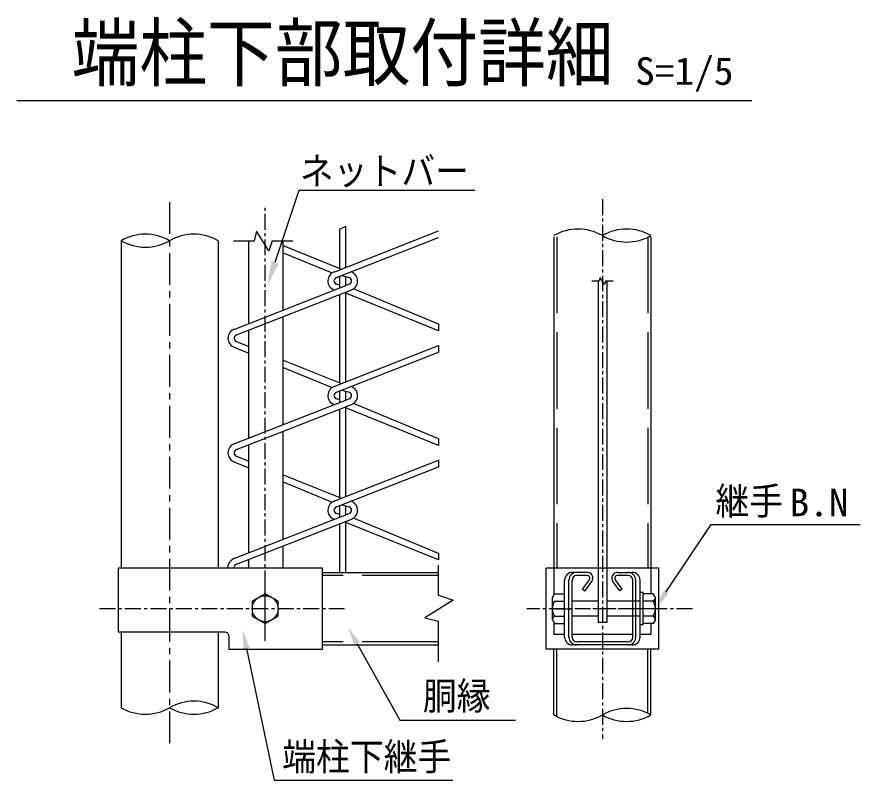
# Model space of a CAD drawing. Units: millimetres, scale not verified, with parts at other scales. Extents: x -4425 to 4425, y -3150 to 3150.
# Drawn here: x 868 to 2193, y -1292 to -94 of the extents above; entities that cross this region are included whole.
import ezdxf
from ezdxf.enums import TextEntityAlignment as Align

# ---------------------------------------------------------------- set-up
doc = ezdxf.new("R2010")
doc.units = ezdxf.units.MM
doc.header["$LTSCALE"] = 20
for name, pattern in [('DASHED', [7.5, 6, -1.5]), ('USER1', [2, 1.25, -0.25, 0.25, -0.25]), ('USER2', [4, 2.5, -0.5, 0.5, -0.5])]:
    doc.linetypes.add(name, pattern=pattern)
for name, color, linetype, lineweight in [('0-0_SUNPOU', 1, 'Continuous', 25), ('0-2_KOUZOU', 7, 'Continuous', 25), ('0-4_AMI', 3, 'Continuous', 25), ('0-5_BUHIN', 7, 'Continuous', 25), ('0-6_BOLT', 3, 'Continuous', 25)]:
    doc.layers.add(name, color=color, linetype=linetype, lineweight=lineweight)
doc.styles.add('ＭＳ ゴシック', font='')
doc.styles.get('ＭＳ ゴシック').set_extended_font_data('MS Gothic')

msp = doc.modelspace()

# ---------------------------------------------------------------- linework, layer by layer
at = {"layer": '0-0_SUNPOU'}
for p, q in [((868.49, -225.3), (2022.93, -225.3)), ((1274.09, -479.16), (1311.92, -365.83)), ((1311.92, -365.83), (1587.91, -365.83)), ((1888.15, -997.26), (1959.34, -890.77)), ((1959.34, -890.77), (2193.11, -890.77)), ((1229.3, -1085.45), (1272.61, -1292.21)), ((1403.22, -1078.28), (1469.97, -1198.26)), ((1469.97, -1198.26), (1651.98, -1198.26)), ((1272.61, -1292.21), (1553.14, -1292.21))]:
    msp.add_line(p, q, dxfattribs=at)
for points in [[(1268.16, -477.18), (1262.21, -514.73), (1280.01, -481.14)], [(1892.3, -1000.04), (1871.48, -1022.2), (1883.99, -994.48)], [(1234.19, -1084.42), (1223.15, -1056.09), (1224.4, -1086.47)], [(1407.59, -1075.85), (1388.63, -1052.06), (1398.85, -1080.71)]]:
    msp.add_solid(points, dxfattribs=at)
at = {"layer": '0-2_KOUZOU', "color": 1, "linetype": 'USER1'}
for p, q in [((1788.23, -380.2), (1788.23, -1227.52)), ((1258.48, -1068.13), (1258.48, -393.67))]:
    msp.add_line(p, q, dxfattribs=at)
at = {"layer": '0-2_KOUZOU', "color": 1, "linetype": 'USER2'}
msp.add_line((1108.48, -384.55), (1108.48, -1234.21), dxfattribs=at)
at = {"layer": '0-2_KOUZOU'}
for p, q in [((1032.28, -445.22), (1032.28, -959.26)), ((1184.68, -445.22), (1184.68, -959.26)), ((1208.72, -445.26), (1241.23, -445.26)), ((1232.9, -575.29), (1232.91, -445.26)), ((1269.72, -445.26), (1301.96, -445.26)), ((1286.86, -554.11), (1286.87, -445.26)), ((1712.03, -438.96), (1712.03, -959.26)), ((1864.43, -438.96), (1864.43, -959.26)), ((1286.86, -734.11), (1286.86, -564.37)), ((1232.9, -755.29), (1232.9, -585.55)), ((1286.85, -914.11), (1286.86, -744.37)), ((1232.89, -935.29), (1232.9, -765.55)), ((1286.85, -959.27), (1286.85, -924.37)), ((1232.89, -959.26), (1232.89, -945.55)), ((1348.48, -966.01), (1531.04, -966.01)), ((1531.04, -1002.02), (1531.04, -954.7)), ((1531.04, -1106.33), (1531.04, -1042.72)), ((1032.28, -1059.76), (1032.28, -1178.54)), ((1184.68, -1059.76), (1184.68, -1178.54)), ((1348.48, -1080.01), (1531.04, -1080.01)), ((1712.03, -1189.82), (1712.03, -1086.76)), ((1864.43, -1189.82), (1864.43, -1086.76))]:
    msp.add_line(p, q, dxfattribs=at)
at = {"layer": '0-2_KOUZOU', "color": 3, "linetype": 'DASHED'}
for p, q in [((1716.83, -438.96), (1716.83, -959.26)), ((1859.63, -438.96), (1859.63, -959.26)), ((1712.03, -959.26), (1712.03, -1001.48)), ((1864.43, -959.26), (1864.43, -999.49)), ((1712.03, -1044.55), (1712.03, -1063.54)), ((1864.43, -1046.53), (1864.43, -1063.54)), ((1716.83, -1192.37), (1716.83, -1086.76)), ((1859.63, -1187.28), (1859.63, -1086.76))]:
    msp.add_line(p, q, dxfattribs=at)
at = {"layer": '0-2_KOUZOU', "color": 3}
for p, q in [((1771.69, -508.25), (1783.3, -508.25)), ((1793.47, -508.25), (1804.98, -508.25))]:
    msp.add_line(p, q, dxfattribs=at)
at = {"layer": '0-2_KOUZOU', "color": 1, "linetype": 'DASHED'}
for p, q in [((1531.04, -970.81), (1348.48, -970.81)), ((1531.04, -1075.21), (1348.48, -1075.21))]:
    msp.add_line(p, q, dxfattribs=at)
at = {"layer": '0-2_KOUZOU'}
for points in [[(1269.72, -445.26), (1264.32, -461.21), (1245.08, -430.14), (1241.23, -445.26)], [(1531.04, -1002.02), (1553.83, -1009.73), (1509.45, -1037.21), (1531.04, -1042.72)]]:
    msp.add_lwpolyline(points, dxfattribs=at)
at = {"layer": '0-2_KOUZOU', "color": 3}
msp.add_lwpolyline([(1793.47, -508.25), (1791.54, -513.95), (1784.67, -502.85), (1783.3, -508.25)], dxfattribs=at)
at = {"layer": '0-2_KOUZOU'}
for centre, start, end in [((1070.38, -511.22), 60, 120), ((1146.58, -511.22), 60, 120), ((1750.13, -503.12), 60, 120), ((1826.33, -503.12), 60, 120), ((1070.38, -379.23), 240, 300), ((1826.33, -371.14), 240, 300), ((1070.38, -1112.55), 240, 300), ((1146.58, -1244.53), 60, 120), ((1146.58, -1112.55), 240, 300), ((1750.13, -1123.83), 240, 300), ((1826.33, -1255.82), 60, 120), ((1826.33, -1123.83), 240, 300)]:
    msp.add_arc(centre, 76.2, start, end, dxfattribs=at)
at = {"layer": '0-4_AMI'}
for p, q in [((1375.63, -427.25), (1385.23, -422.46)), ((1385.23, -487.11), (1385.23, -422.46)), ((1368.02, -493.87), (1531.04, -429.89)), ((1375.63, -488.49), (1375.63, -427.25)), ((1370.59, -503.12), (1531.04, -440.15)), ((1286.98, -452.94), (1378.64, -489.7)), ((1286.98, -464.08), (1363.82, -495.77)), ((1375.63, -519.27), (1375.63, -501.72)), ((1378.75, -499.91), (1390.28, -503.12)), ((1385.23, -514.93), (1385.23, -501.72)), ((1211.04, -583.87), (1390.28, -513.52)), ((1375.63, -514.93), (1370.59, -513.52)), ((1213.61, -593.12), (1392.85, -522.77)), ((1375.63, -668.49), (1375.63, -529.53)), ((1385.23, -667.11), (1385.23, -525.76)), ((1531.04, -586.56), (1385.23, -527.56)), ((1531.04, -576.12), (1397.05, -520.87)), ((1531.04, -576.12), (1531.04, -586.56)), ((1213.61, -603.52), (1232.9, -611.26)), ((1211.04, -612.77), (1232.9, -621.79)), ((1368.02, -673.87), (1531.04, -609.89)), ((1370.59, -683.12), (1531.04, -620.15)), ((1531.04, -609.89), (1531.04, -620.15)), ((1286.97, -632.94), (1378.64, -669.7)), ((1286.97, -644.08), (1363.82, -675.77)), ((1375.63, -699.27), (1375.63, -681.72)), ((1378.75, -679.91), (1390.28, -683.12)), ((1385.23, -694.93), (1385.23, -681.72)), ((1211.04, -763.87), (1390.28, -693.52)), ((1375.63, -694.93), (1370.59, -693.52)), ((1531.04, -756.12), (1397.05, -700.87)), ((1213.61, -773.12), (1392.85, -702.77)), ((1375.63, -848.49), (1375.63, -709.53)), ((1385.23, -847.11), (1385.23, -705.76)), ((1531.04, -766.56), (1385.23, -707.56)), ((1531.04, -756.12), (1531.04, -766.56)), ((1211.04, -792.77), (1232.9, -801.79)), ((1213.61, -783.52), (1232.9, -791.26)), ((1368.02, -853.87), (1531.04, -789.89)), ((1531.04, -789.89), (1531.04, -800.15)), ((1370.59, -863.12), (1531.04, -800.15)), ((1286.96, -812.94), (1378.64, -849.7)), ((1286.96, -824.08), (1363.82, -855.77)), ((1378.75, -859.91), (1390.28, -863.12)), ((1211.04, -943.87), (1390.28, -873.52)), ((1375.63, -874.93), (1370.59, -873.52)), ((1375.63, -879.27), (1375.63, -861.14)), ((1385.23, -875.5), (1385.23, -861.72)), ((1213.61, -953.12), (1392.85, -882.77)), ((1385.23, -966.01), (1385.23, -885.76)), ((1531.04, -936.12), (1397.05, -880.87)), ((1375.63, -966.01), (1375.63, -889.53)), ((1531.04, -946.56), (1385.23, -887.56)), ((1531.04, -936.12), (1531.04, -946.56))]:
    msp.add_line(p, q, dxfattribs=at)
for centre, radius, start, end in [((1372.03, -508.32), 15, 105.52411, 251.53809), ((1372.03, -508.32), 5.4, 105.52411, 254.47589), ((1388.83, -508.32), 5.4, 285.52411, 74.47589), ((1388.83, -508.32), 15, 285.52411, 71.5381), ((1215.05, -598.32), 15, 105.52411, 254.47589), ((1215.05, -598.32), 5.4, 105.52411, 254.47589), ((1372.03, -688.32), 15, 105.52411, 251.53809), ((1388.83, -688.32), 15, 285.52411, 71.5381), ((1372.03, -688.32), 5.4, 105.52411, 254.47589), ((1388.83, -688.32), 5.4, 285.52411, 74.47589), ((1215.05, -778.32), 15, 105.52411, 254.47589), ((1215.05, -778.32), 5.4, 105.52411, 254.47589), ((1372.03, -868.32), 15, 105.52411, 251.53809), ((1388.83, -868.32), 15, 285.52411, 71.5381), ((1372.03, -868.32), 5.4, 105.52411, 254.47589), ((1388.83, -868.32), 5.4, 285.52411, 74.47589), ((1215.05, -958.32), 15, 105.52411, 183.60509), ((1215.05, -958.32), 5.4, 105.52411, 190.05913)]:
    msp.add_arc(centre, radius, start, end, dxfattribs=at)
at = {"layer": '0-5_BUHIN', "color": 3}
for p, q in [((1781.48, -508.25), (1781.48, -1044.58)), ((1794.98, -508.25), (1794.98, -1044.58)), ((1764.35, -966.01), (1741.28, -966.01)), ((1812.1, -966.01), (1835.18, -966.01)), ((1728.98, -1067.71), (1728.98, -978.31)), ((1735.73, -1067.71), (1735.73, -978.31)), ((1740.53, -1067.71), (1740.53, -978.31)), ((1764.35, -970.81), (1748.03, -970.81)), ((1757.1, -992.31), (1767.77, -977.46)), ((1819.35, -992.31), (1808.69, -977.46)), ((1828.43, -970.81), (1812.1, -970.81)), ((1835.93, -1067.71), (1835.93, -978.31)), ((1840.73, -1067.71), (1840.73, -978.31)), ((1847.48, -1067.71), (1847.48, -978.31)), ((1757.1, -992.31), (1761, -995.11)), ((1761, -995.11), (1771.66, -980.26)), ((1815.45, -995.11), (1804.79, -980.26)), ((1819.35, -992.31), (1815.45, -995.11)), ((1794.98, -1044.58), (1781.48, -1044.58)), ((1835.93, -1063.54), (1740.53, -1063.54)), ((1835.18, -1080.01), (1741.28, -1080.01)), ((1828.43, -1075.21), (1748.03, -1075.21))]:
    msp.add_line(p, q, dxfattribs=at)
at = {"layer": '0-5_BUHIN'}
for p, q in [((1027.48, -959.26), (1027.48, -1059.76)), ((1348.48, -959.26), (1027.48, -959.26)), ((1699.73, -1086.76), (1699.73, -959.26)), ((1876.73, -959.26), (1699.73, -959.26)), ((1876.73, -1086.76), (1876.73, -959.26)), ((1195.48, -1059.76), (1027.48, -1059.76)), ((1201.48, -1065.76), (1201.48, -1086.76)), ((1876.73, -1086.76), (1699.73, -1086.76))]:
    msp.add_line(p, q, dxfattribs=at)
at = {"layer": '0-5_BUHIN', "color": 1, "linetype": 'USER1'}
for p, q in [((1258.48, -1073.49), (1258.48, -975.44)), ((1383.34, -1023.01), (996.11, -1023.01)), ((1929.82, -1023.01), (1669.74, -1023.01)), ((1714.73, -1023.01), (1738.36, -1023.01)), ((1714.73, -1023.01), (1738.36, -1023.01)), ((1861.73, -1023.01), (1838.09, -1023.01))]:
    msp.add_line(p, q, dxfattribs=at)
at = {"layer": '0-5_BUHIN', "color": 3, "linetype": 'DASHED'}
for p, q in [((1728.98, -1063.54), (1712.03, -1063.54)), ((1864.43, -1063.54), (1847.48, -1063.54))]:
    msp.add_line(p, q, dxfattribs=at)
at = {"layer": '0-5_BUHIN'}
msp.add_lwpolyline([(1201.48, -1086.76), (1348.48, -1086.76), (1348.48, -959.26)], dxfattribs=at)
at = {"layer": '0-5_BUHIN', "color": 3}
for centre, radius, start, end in [((1741.28, -978.31), 12.3, 90, 180), ((1748.03, -978.31), 12.3, 90, 180), ((1764.35, -975.01), 9, 324.30807, 90), ((1812.1, -975.01), 9, 90, 215.69193), ((1828.43, -978.31), 12.3, 360, 90), ((1835.18, -978.31), 12.3, 360, 90), ((1748.03, -978.31), 7.5, 90, 180), ((1764.35, -975.01), 4.2, 324.30807, 90), ((1812.1, -975.01), 4.2, 90, 215.69193), ((1828.43, -978.31), 7.5, 360, 90), ((1741.28, -1067.71), 12.3, 180, 270), ((1748.03, -1067.71), 12.3, 180, 270), ((1748.03, -1067.71), 7.5, 180, 270), ((1828.43, -1067.71), 12.3, 270, 360), ((1828.43, -1067.71), 7.5, 270, 360), ((1835.18, -1067.71), 12.3, 270, 360)]:
    msp.add_arc(centre, radius, start, end, dxfattribs=at)
at = {"layer": '0-5_BUHIN'}
msp.add_arc((1195.48, -1065.76), 6, 0, 90, dxfattribs=at)
msp.add_arc((1195.48, -1065.76), 6, 0, 90, dxfattribs=at)
at = {"layer": '0-6_BOLT'}
for p, q in [((1709.78, -1005.37), (1713.17, -999.49)), ((1709.78, -1040.65), (1709.78, -1005.37)), ((1713.17, -999.49), (1728.98, -999.49)), ((1852.28, -997.81), (1847.48, -997.81)), ((1847.48, -1048.21), (1847.48, -997.81)), ((1852.28, -1048.21), (1852.28, -997.81)), ((1871.48, -1040.65), (1871.48, -1005.37)), ((1713.17, -1011.01), (1728.98, -1011.01)), ((1781.48, -1011.01), (1740.53, -1011.01)), ((1847.48, -1011.01), (1794.98, -1011.01)), ((1868.08, -1011.01), (1852.28, -1011.01)), ((1709.78, -1040.65), (1713.17, -1046.53)), ((1713.17, -1035.01), (1728.98, -1035.01)), ((1781.48, -1035.01), (1740.53, -1035.01)), ((1847.48, -1035.01), (1794.98, -1035.01)), ((1868.08, -1035.01), (1852.28, -1035.01)), ((1713.17, -1046.53), (1728.98, -1046.53)), ((1852.28, -1048.21), (1847.48, -1048.21))]:
    msp.add_line(p, q, dxfattribs=at)
at = {"layer": '0-6_BOLT', "color": 1, "linetype": 'USER1'}
msp.add_line((1878.1, -1023.01), (1772.06, -1023.01), dxfattribs=at)
at = {"layer": '0-6_BOLT'}
msp.add_lwpolyline([(1258.48, -1046.53), (1278.85, -1034.77), (1278.85, -1011.25), (1258.48, -999.49), (1238.11, -1011.25), (1238.11, -1034.77)], close=True, dxfattribs=at)
for points in [[(1871.48, -1005.37), (1868.08, -999.49), (1852.28, -999.49)], [(1871.48, -1040.65), (1868.08, -1046.53), (1852.28, -1046.53)]]:
    msp.add_lwpolyline(points, dxfattribs=at)
msp.add_circle((1258.48, -1023.01), 20.4, dxfattribs=at)
for centre, radius, start, end in [((1715.65, -1005.68), 5.88, 177.032, 182.968), ((1865.6, -1005.68), 5.88, 294.94299, 2.968), ((1732.68, -1023.01), 22.91, 148.40741, 211.59259), ((1848.57, -1023.01), 22.91, 328.40741, 31.59259), ((1715.65, -1040.35), 5.88, 114.94299, 182.968), ((1865.6, -1040.35), 5.88, 357.032, 65.05701)]:
    msp.add_arc(centre, radius, start, end, dxfattribs=at)

# ---------------------------------------------------------------- texts
at = {"layer": '0-0_SUNPOU', "color": 3, "style": 'ＭＳ ゴシック'}
for s, width, p in [('S=1/5', 1.05, (1839.72, -213.44)), ('ネットバー', 0.9, (1313.08, -370.28)), ('継手', 0.9, (1965.83, -888.6)), ('B.N', 1.05, (2082.12, -890.8)), ('胴縁', 0.9, (1506.27, -1194.57)), ('端柱下継手', 0.9, (1285.36, -1290.04))]:
    msp.add_text(s, height=43.26, dxfattribs=dict(at, width=width)).set_placement(p, align=Align.BOTTOM_LEFT)
at = {"layer": '0-2_KOUZOU', "style": 'ＭＳ ゴシック', "width": 0.9}
msp.add_text('端柱下部取付詳細', height=86.66, dxfattribs=at).set_placement((954.51, -219.3), align=Align.BOTTOM_LEFT)

doc.saveas('drawing.dxf')
